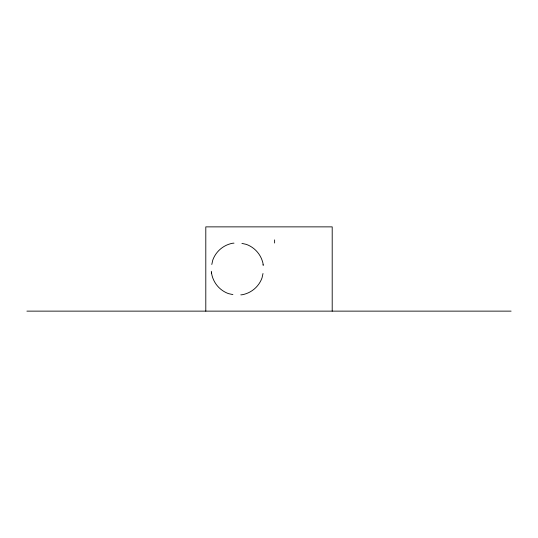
<?xml version="1.0" encoding="UTF-8"?>
<svg xmlns="http://www.w3.org/2000/svg" width="538" height="538" viewBox="0 0 538 538"><rect width="100%" height="100%" fill="white"/><g stroke="black" fill="none" stroke-linecap="round" stroke-linejoin="round"><path stroke-width="0.81" d="M211.797 264.488L212.786 260.042A26.194 26.194 0 0 1 232.853 243.203L233.996 243.156M263.001 273.512L262.013 277.958A26.194 26.194 0 0 1 241.945 294.797L240.802 294.844M211.555 272.403L211.602 273.546L211.306 271.28M263.001 264.488L263.243 265.597M26.9 311.132L511.1 311.132M241.912 243.398L246.357 244.386A26.194 26.194 0 0 1 263.196 264.454M232.887 294.602L228.442 293.613A26.194 26.194 0 0 1 211.602 273.546M332.202 311.132L332.202 226.868L205.798 226.868L205.798 311.132M274.622 239.887L274.622 243.021"/></g></svg>
